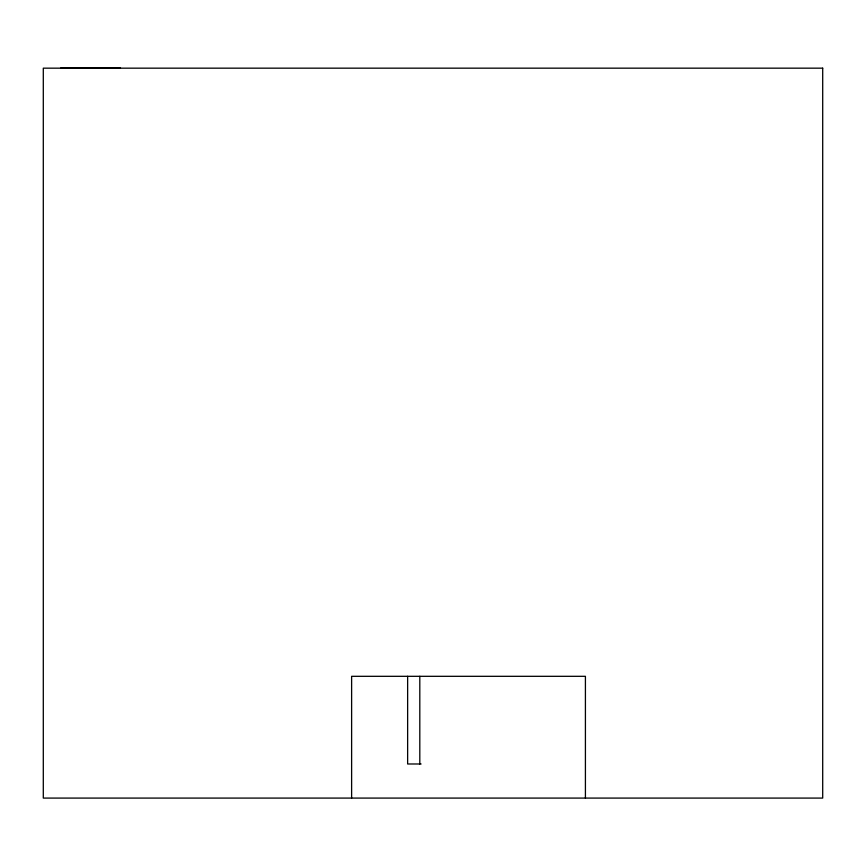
<?xml version="1.0" encoding="UTF-8"?>
<svg xmlns="http://www.w3.org/2000/svg" width="866" height="866" viewBox="0 0 866 866"><rect width="100%" height="100%" fill="white"/><g stroke="black" fill="none" stroke-linecap="round" stroke-linejoin="round"><path stroke-width="1.3" d="M60.826 67.916L120.482 67.916M421.103 763.985L407.637 763.985L407.637 676.314M585.416 798.084L585.416 676.314L351.618 676.314L351.618 798.084M419.804 676.314L419.804 763.985M822.7 68.165L43.3 68.165L43.3 798.084L822.7 798.084L822.7 68.165"/></g></svg>
